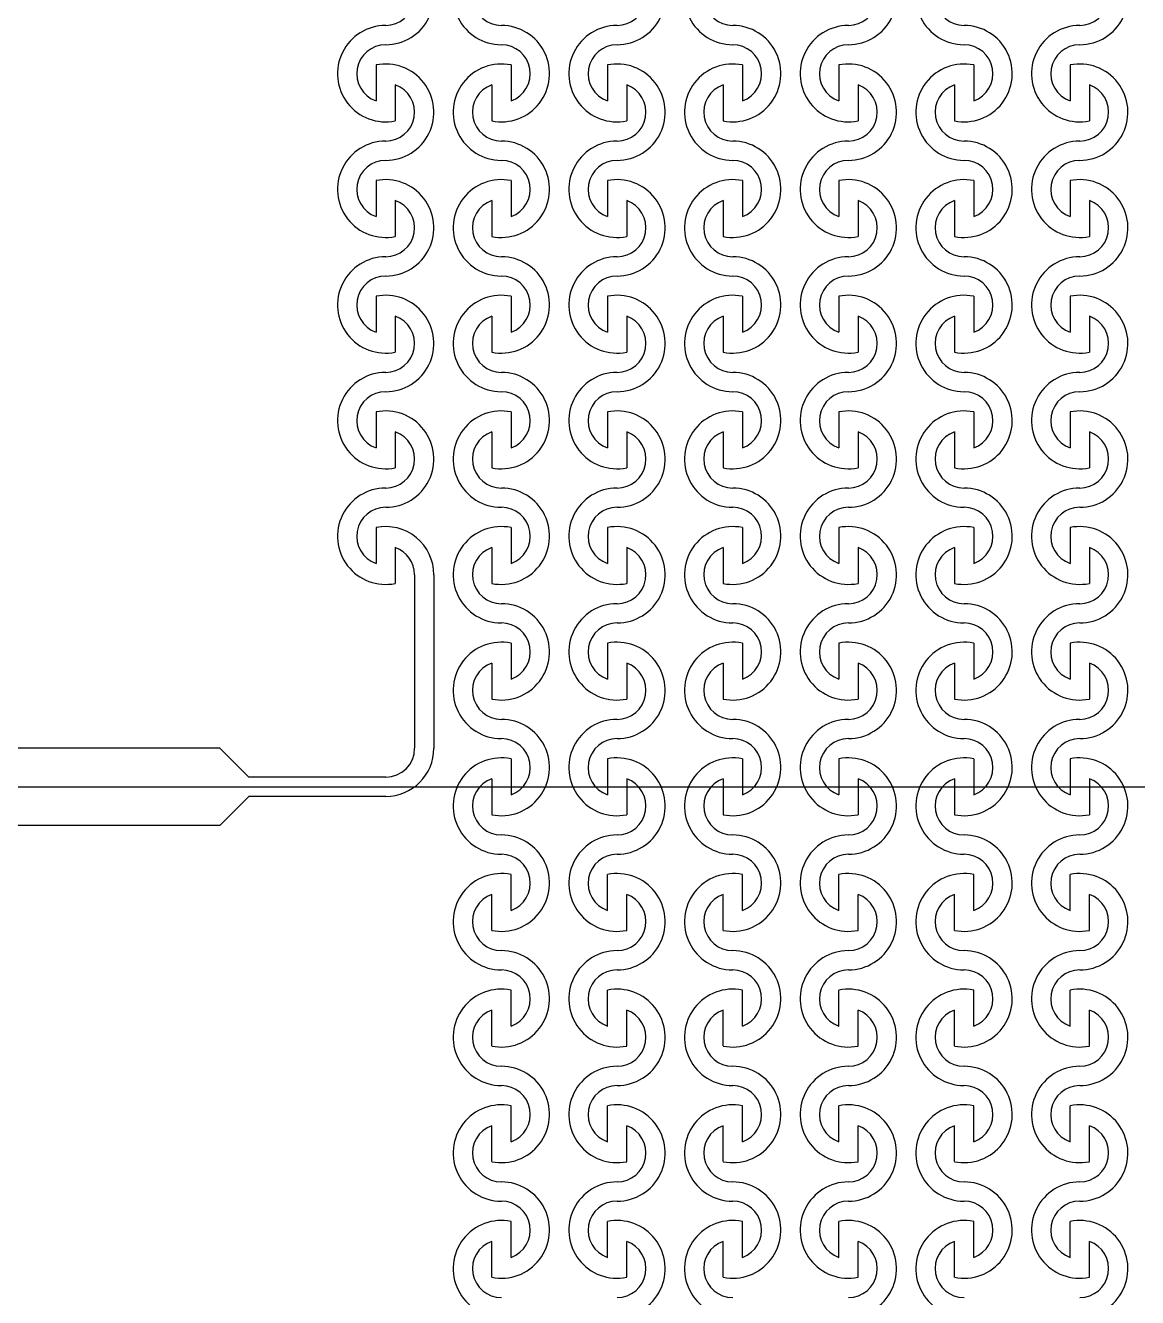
# Model space of a CAD drawing. Header units: millimetres. Extents: x 45556 to 173556, y 25313 to 153313.
# Drawn here: x 132321 to 135205, y 73988 to 77288 of the extents above; entities that cross this region are included whole.
import ezdxf

# ---------------------------------------------------------------- set-up
doc = ezdxf.new("R2010")
doc.units = ezdxf.units.MM
doc.layers.add('CLEAR', color=140, linetype='Continuous')

msp = doc.modelspace()

# ---------------------------------------------------------------- linework, layer by layer
msp.add_line((113649.8, 75313.2), (140462.6, 75313.2))
for radius in [25000, 15000]:
    msp.add_circle((127056.2, 75313.2), radius)
at = {"layer": 'CLEAR'}
for p, q in [((133229.8, 77185.7), (133229.8, 77092.5)), ((133229.8, 77185.7), (133229.8, 77092.5)), ((133229.8, 77185.7), (133229.8, 77092.5)), ((133229.8, 77185.7), (133229.8, 77092.5)), ((133579.8, 77185.7), (133579.8, 77092.5)), ((133579.8, 77185.7), (133579.8, 77092.5)), ((133579.8, 77185.7), (133579.8, 77092.5)), ((133579.8, 77185.7), (133579.8, 77092.5)), ((133829.8, 77185.7), (133829.8, 77092.5)), ((133829.8, 77185.7), (133829.8, 77092.5)), ((133829.8, 77185.7), (133829.8, 77092.5)), ((133829.8, 77185.7), (133829.8, 77092.5)), ((134179.8, 77185.7), (134179.8, 77092.5)), ((134179.8, 77185.7), (134179.8, 77092.5)), ((134179.8, 77185.7), (134179.8, 77092.5)), ((134179.8, 77185.7), (134179.8, 77092.5)), ((134429.8, 77185.7), (134429.8, 77092.5)), ((134429.8, 77185.7), (134429.8, 77092.5)), ((134429.8, 77185.7), (134429.8, 77092.5)), ((134429.8, 77185.7), (134429.8, 77092.5)), ((134779.8, 77185.7), (134779.8, 77092.5)), ((134779.8, 77185.7), (134779.8, 77092.5)), ((134779.8, 77185.7), (134779.8, 77092.5)), ((134779.8, 77185.7), (134779.8, 77092.5)), ((135029.8, 77185.7), (135029.8, 77092.5)), ((135029.8, 77185.7), (135029.8, 77092.5)), ((135029.8, 77185.7), (135029.8, 77092.5)), ((135029.8, 77185.7), (135029.8, 77092.5)), ((133279.8, 77133.9), (133279.8, 77040.8)), ((133279.8, 77133.9), (133279.8, 77040.8)), ((133279.8, 77133.9), (133279.8, 77040.8)), ((133279.8, 77133.9), (133279.8, 77040.8)), ((133529.8, 77133.9), (133529.8, 77040.8)), ((133529.8, 77133.9), (133529.8, 77040.8)), ((133529.8, 77133.9), (133529.8, 77040.8)), ((133529.8, 77133.9), (133529.8, 77040.8)), ((133879.8, 77133.9), (133879.8, 77040.8)), ((133879.8, 77133.9), (133879.8, 77040.8)), ((133879.8, 77133.9), (133879.8, 77040.8)), ((133879.8, 77133.9), (133879.8, 77040.8)), ((134129.8, 77133.9), (134129.8, 77040.8)), ((134129.8, 77133.9), (134129.8, 77040.8)), ((134129.8, 77133.9), (134129.8, 77040.8)), ((134129.8, 77133.9), (134129.8, 77040.8)), ((134479.8, 77133.9), (134479.8, 77040.8)), ((134479.8, 77133.9), (134479.8, 77040.8)), ((134479.8, 77133.9), (134479.8, 77040.8)), ((134479.8, 77133.9), (134479.8, 77040.8)), ((134729.8, 77133.9), (134729.8, 77040.8)), ((134729.8, 77133.9), (134729.8, 77040.8)), ((134729.8, 77133.9), (134729.8, 77040.8)), ((134729.8, 77133.9), (134729.8, 77040.8)), ((135079.8, 77133.9), (135079.8, 77040.8)), ((135079.8, 77133.9), (135079.8, 77040.8)), ((135079.8, 77133.9), (135079.8, 77040.8)), ((135079.8, 77133.9), (135079.8, 77040.8)), ((133229.8, 76885.7), (133229.8, 76792.5)), ((133229.8, 76885.7), (133229.8, 76792.5)), ((133229.8, 76885.7), (133229.8, 76792.5)), ((133229.8, 76885.7), (133229.8, 76792.5)), ((133579.8, 76885.7), (133579.8, 76792.5)), ((133579.8, 76885.7), (133579.8, 76792.5)), ((133579.8, 76885.7), (133579.8, 76792.5)), ((133579.8, 76885.7), (133579.8, 76792.5)), ((133829.8, 76885.7), (133829.8, 76792.5)), ((133829.8, 76885.7), (133829.8, 76792.5)), ((133829.8, 76885.7), (133829.8, 76792.5)), ((133829.8, 76885.7), (133829.8, 76792.5)), ((134179.8, 76885.7), (134179.8, 76792.5)), ((134179.8, 76885.7), (134179.8, 76792.5)), ((134179.8, 76885.7), (134179.8, 76792.5)), ((134179.8, 76885.7), (134179.8, 76792.5)), ((134429.8, 76885.7), (134429.8, 76792.5)), ((134429.8, 76885.7), (134429.8, 76792.5)), ((134429.8, 76885.7), (134429.8, 76792.5)), ((134429.8, 76885.7), (134429.8, 76792.5)), ((134779.8, 76885.7), (134779.8, 76792.5)), ((134779.8, 76885.7), (134779.8, 76792.5)), ((134779.8, 76885.7), (134779.8, 76792.5)), ((134779.8, 76885.7), (134779.8, 76792.5)), ((135029.8, 76885.7), (135029.8, 76792.5)), ((135029.8, 76885.7), (135029.8, 76792.5)), ((135029.8, 76885.7), (135029.8, 76792.5)), ((135029.8, 76885.7), (135029.8, 76792.5)), ((133279.8, 76833.9), (133279.8, 76740.8)), ((133279.8, 76833.9), (133279.8, 76740.8)), ((133279.8, 76833.9), (133279.8, 76740.8)), ((133279.8, 76833.9), (133279.8, 76740.8)), ((133529.8, 76833.9), (133529.8, 76740.8)), ((133529.8, 76833.9), (133529.8, 76740.8)), ((133529.8, 76833.9), (133529.8, 76740.8)), ((133529.8, 76833.9), (133529.8, 76740.8)), ((133879.8, 76833.9), (133879.8, 76740.8)), ((133879.8, 76833.9), (133879.8, 76740.8)), ((133879.8, 76833.9), (133879.8, 76740.8)), ((133879.8, 76833.9), (133879.8, 76740.8)), ((134129.8, 76833.9), (134129.8, 76740.8)), ((134129.8, 76833.9), (134129.8, 76740.8)), ((134129.8, 76833.9), (134129.8, 76740.8)), ((134129.8, 76833.9), (134129.8, 76740.8)), ((134479.8, 76833.9), (134479.8, 76740.8)), ((134479.8, 76833.9), (134479.8, 76740.8)), ((134479.8, 76833.9), (134479.8, 76740.8)), ((134479.8, 76833.9), (134479.8, 76740.8)), ((134729.8, 76833.9), (134729.8, 76740.8)), ((134729.8, 76833.9), (134729.8, 76740.8)), ((134729.8, 76833.9), (134729.8, 76740.8)), ((134729.8, 76833.9), (134729.8, 76740.8)), ((135079.8, 76833.9), (135079.8, 76740.8)), ((135079.8, 76833.9), (135079.8, 76740.8)), ((135079.8, 76833.9), (135079.8, 76740.8)), ((135079.8, 76833.9), (135079.8, 76740.8)), ((133229.8, 76585.7), (133229.8, 76492.5)), ((133229.8, 76585.7), (133229.8, 76492.5)), ((133229.8, 76585.7), (133229.8, 76492.5)), ((133229.8, 76585.7), (133229.8, 76492.5)), ((133579.8, 76585.7), (133579.8, 76492.5)), ((133579.8, 76585.7), (133579.8, 76492.5)), ((133579.8, 76585.7), (133579.8, 76492.5)), ((133579.8, 76585.7), (133579.8, 76492.5)), ((133829.8, 76585.7), (133829.8, 76492.5)), ((133829.8, 76585.7), (133829.8, 76492.5)), ((133829.8, 76585.7), (133829.8, 76492.5)), ((133829.8, 76585.7), (133829.8, 76492.5)), ((134179.8, 76585.7), (134179.8, 76492.5)), ((134179.8, 76585.7), (134179.8, 76492.5)), ((134179.8, 76585.7), (134179.8, 76492.5)), ((134179.8, 76585.7), (134179.8, 76492.5)), ((134429.8, 76585.7), (134429.8, 76492.5)), ((134429.8, 76585.7), (134429.8, 76492.5)), ((134429.8, 76585.7), (134429.8, 76492.5)), ((134429.8, 76585.7), (134429.8, 76492.5)), ((134779.8, 76585.7), (134779.8, 76492.5)), ((134779.8, 76585.7), (134779.8, 76492.5)), ((134779.8, 76585.7), (134779.8, 76492.5)), ((134779.8, 76585.7), (134779.8, 76492.5)), ((135029.8, 76585.7), (135029.8, 76492.5)), ((135029.8, 76585.7), (135029.8, 76492.5)), ((135029.8, 76585.7), (135029.8, 76492.5)), ((135029.8, 76585.7), (135029.8, 76492.5)), ((133279.8, 76533.9), (133279.8, 76440.8)), ((133279.8, 76533.9), (133279.8, 76440.8)), ((133279.8, 76533.9), (133279.8, 76440.8)), ((133279.8, 76533.9), (133279.8, 76440.8)), ((133529.8, 76533.9), (133529.8, 76440.8)), ((133529.8, 76533.9), (133529.8, 76440.8)), ((133529.8, 76533.9), (133529.8, 76440.8)), ((133529.8, 76533.9), (133529.8, 76440.8)), ((133879.8, 76533.9), (133879.8, 76440.8)), ((133879.8, 76533.9), (133879.8, 76440.8)), ((133879.8, 76533.9), (133879.8, 76440.8)), ((133879.8, 76533.9), (133879.8, 76440.8)), ((134129.8, 76533.9), (134129.8, 76440.8)), ((134129.8, 76533.9), (134129.8, 76440.8)), ((134129.8, 76533.9), (134129.8, 76440.8)), ((134129.8, 76533.9), (134129.8, 76440.8)), ((134479.8, 76533.9), (134479.8, 76440.8)), ((134479.8, 76533.9), (134479.8, 76440.8)), ((134479.8, 76533.9), (134479.8, 76440.8)), ((134479.8, 76533.9), (134479.8, 76440.8)), ((134729.8, 76533.9), (134729.8, 76440.8)), ((134729.8, 76533.9), (134729.8, 76440.8)), ((134729.8, 76533.9), (134729.8, 76440.8)), ((134729.8, 76533.9), (134729.8, 76440.8)), ((135079.8, 76533.9), (135079.8, 76440.8)), ((135079.8, 76533.9), (135079.8, 76440.8)), ((135079.8, 76533.9), (135079.8, 76440.8)), ((135079.8, 76533.9), (135079.8, 76440.8)), ((133229.8, 76285.7), (133229.8, 76192.5)), ((133229.8, 76285.7), (133229.8, 76192.5)), ((133229.8, 76285.7), (133229.8, 76192.5)), ((133229.8, 76285.7), (133229.8, 76192.5)), ((133579.8, 76285.7), (133579.8, 76192.5)), ((133579.8, 76285.7), (133579.8, 76192.5)), ((133579.8, 76285.7), (133579.8, 76192.5)), ((133579.8, 76285.7), (133579.8, 76192.5)), ((133829.8, 76285.7), (133829.8, 76192.5)), ((133829.8, 76285.7), (133829.8, 76192.5)), ((133829.8, 76285.7), (133829.8, 76192.5)), ((133829.8, 76285.7), (133829.8, 76192.5)), ((134179.8, 76285.7), (134179.8, 76192.5)), ((134179.8, 76285.7), (134179.8, 76192.5)), ((134179.8, 76285.7), (134179.8, 76192.5)), ((134179.8, 76285.7), (134179.8, 76192.5)), ((134429.8, 76285.7), (134429.8, 76192.5)), ((134429.8, 76285.7), (134429.8, 76192.5)), ((134429.8, 76285.7), (134429.8, 76192.5)), ((134429.8, 76285.7), (134429.8, 76192.5)), ((134779.8, 76285.7), (134779.8, 76192.5)), ((134779.8, 76285.7), (134779.8, 76192.5)), ((134779.8, 76285.7), (134779.8, 76192.5)), ((134779.8, 76285.7), (134779.8, 76192.5)), ((135029.8, 76285.7), (135029.8, 76192.5)), ((135029.8, 76285.7), (135029.8, 76192.5)), ((135029.8, 76285.7), (135029.8, 76192.5)), ((135029.8, 76285.7), (135029.8, 76192.5)), ((133279.8, 76233.9), (133279.8, 76140.8)), ((133279.8, 76233.9), (133279.8, 76140.8)), ((133279.8, 76233.9), (133279.8, 76140.8)), ((133279.8, 76233.9), (133279.8, 76140.8)), ((133529.8, 76233.9), (133529.8, 76140.8)), ((133529.8, 76233.9), (133529.8, 76140.8)), ((133529.8, 76233.9), (133529.8, 76140.8)), ((133529.8, 76233.9), (133529.8, 76140.8)), ((133879.8, 76233.9), (133879.8, 76140.8)), ((133879.8, 76233.9), (133879.8, 76140.8)), ((133879.8, 76233.9), (133879.8, 76140.8)), ((133879.8, 76233.9), (133879.8, 76140.8)), ((134129.8, 76233.9), (134129.8, 76140.8)), ((134129.8, 76233.9), (134129.8, 76140.8)), ((134129.8, 76233.9), (134129.8, 76140.8)), ((134129.8, 76233.9), (134129.8, 76140.8)), ((134479.8, 76233.9), (134479.8, 76140.8)), ((134479.8, 76233.9), (134479.8, 76140.8)), ((134479.8, 76233.9), (134479.8, 76140.8)), ((134479.8, 76233.9), (134479.8, 76140.8)), ((134729.8, 76233.9), (134729.8, 76140.8)), ((134729.8, 76233.9), (134729.8, 76140.8)), ((134729.8, 76233.9), (134729.8, 76140.8)), ((134729.8, 76233.9), (134729.8, 76140.8)), ((135079.8, 76233.9), (135079.8, 76140.8)), ((135079.8, 76233.9), (135079.8, 76140.8)), ((135079.8, 76233.9), (135079.8, 76140.8)), ((135079.8, 76233.9), (135079.8, 76140.8)), ((133229.8, 75985.7), (133229.8, 75892.5)), ((133229.8, 75985.7), (133229.8, 75892.5)), ((133229.8, 75985.7), (133229.8, 75892.5)), ((133229.8, 75985.7), (133229.8, 75892.5)), ((133579.8, 75985.7), (133579.8, 75892.5)), ((133579.8, 75985.7), (133579.8, 75892.5)), ((133579.8, 75985.7), (133579.8, 75892.5)), ((133579.8, 75985.7), (133579.8, 75892.5)), ((133829.8, 75985.7), (133829.8, 75892.5)), ((133829.8, 75985.7), (133829.8, 75892.5)), ((133829.8, 75985.7), (133829.8, 75892.5)), ((133829.8, 75985.7), (133829.8, 75892.5)), ((134179.8, 75985.7), (134179.8, 75892.5)), ((134179.8, 75985.7), (134179.8, 75892.5)), ((134179.8, 75985.7), (134179.8, 75892.5)), ((134179.8, 75985.7), (134179.8, 75892.5)), ((134429.8, 75985.7), (134429.8, 75892.5)), ((134429.8, 75985.7), (134429.8, 75892.5)), ((134429.8, 75985.7), (134429.8, 75892.5)), ((134429.8, 75985.7), (134429.8, 75892.5)), ((134779.8, 75985.7), (134779.8, 75892.5)), ((134779.8, 75985.7), (134779.8, 75892.5)), ((134779.8, 75985.7), (134779.8, 75892.5)), ((134779.8, 75985.7), (134779.8, 75892.5)), ((135029.8, 75985.7), (135029.8, 75892.5)), ((135029.8, 75985.7), (135029.8, 75892.5)), ((135029.8, 75985.7), (135029.8, 75892.5)), ((135029.8, 75985.7), (135029.8, 75892.5)), ((133279.8, 75933.9), (133279.8, 75840.8)), ((133279.8, 75933.9), (133279.8, 75840.8)), ((133279.8, 75933.9), (133279.8, 75840.8)), ((133279.8, 75933.9), (133279.8, 75840.8)), ((133529.8, 75933.9), (133529.8, 75840.8)), ((133529.8, 75933.9), (133529.8, 75840.8)), ((133529.8, 75933.9), (133529.8, 75840.8)), ((133529.8, 75933.9), (133529.8, 75840.8)), ((133879.8, 75933.9), (133879.8, 75840.8)), ((133879.8, 75933.9), (133879.8, 75840.8)), ((133879.8, 75933.9), (133879.8, 75840.8)), ((133879.8, 75933.9), (133879.8, 75840.8)), ((134129.8, 75933.9), (134129.8, 75840.8)), ((134129.8, 75933.9), (134129.8, 75840.8)), ((134129.8, 75933.9), (134129.8, 75840.8)), ((134129.8, 75933.9), (134129.8, 75840.8)), ((134479.8, 75933.9), (134479.8, 75840.8)), ((134479.8, 75933.9), (134479.8, 75840.8)), ((134479.8, 75933.9), (134479.8, 75840.8)), ((134479.8, 75933.9), (134479.8, 75840.8)), ((134729.8, 75933.9), (134729.8, 75840.8)), ((134729.8, 75933.9), (134729.8, 75840.8)), ((134729.8, 75933.9), (134729.8, 75840.8)), ((134729.8, 75933.9), (134729.8, 75840.8)), ((135079.8, 75933.9), (135079.8, 75840.8)), ((135079.8, 75933.9), (135079.8, 75840.8)), ((135079.8, 75933.9), (135079.8, 75840.8)), ((135079.8, 75933.9), (135079.8, 75840.8)), ((133329.8, 75863.2), (133329.8, 75413.2)), ((133379.8, 75863.2), (133379.8, 75413.2)), ((133579.8, 75685.7), (133579.8, 75592.5)), ((133579.8, 75685.7), (133579.8, 75592.5)), ((133579.8, 75685.7), (133579.8, 75592.5)), ((133579.8, 75685.7), (133579.8, 75592.5)), ((133829.8, 75685.7), (133829.8, 75592.5)), ((133829.8, 75685.7), (133829.8, 75592.5)), ((133829.8, 75685.7), (133829.8, 75592.5)), ((133829.8, 75685.7), (133829.8, 75592.5)), ((134179.8, 75685.7), (134179.8, 75592.5)), ((134179.8, 75685.7), (134179.8, 75592.5)), ((134179.8, 75685.7), (134179.8, 75592.5)), ((134179.8, 75685.7), (134179.8, 75592.5)), ((134429.8, 75685.7), (134429.8, 75592.5)), ((134429.8, 75685.7), (134429.8, 75592.5)), ((134429.8, 75685.7), (134429.8, 75592.5)), ((134429.8, 75685.7), (134429.8, 75592.5)), ((134779.8, 75685.7), (134779.8, 75592.5)), ((134779.8, 75685.7), (134779.8, 75592.5)), ((134779.8, 75685.7), (134779.8, 75592.5)), ((134779.8, 75685.7), (134779.8, 75592.5)), ((135029.8, 75685.7), (135029.8, 75592.5)), ((135029.8, 75685.7), (135029.8, 75592.5)), ((135029.8, 75685.7), (135029.8, 75592.5)), ((135029.8, 75685.7), (135029.8, 75592.5)), ((133529.8, 75633.9), (133529.8, 75540.8)), ((133529.8, 75633.9), (133529.8, 75540.8)), ((133529.8, 75633.9), (133529.8, 75540.8)), ((133529.8, 75633.9), (133529.8, 75540.8)), ((133879.8, 75633.9), (133879.8, 75540.8)), ((133879.8, 75633.9), (133879.8, 75540.8)), ((133879.8, 75633.9), (133879.8, 75540.8)), ((133879.8, 75633.9), (133879.8, 75540.8)), ((134129.8, 75633.9), (134129.8, 75540.8)), ((134129.8, 75633.9), (134129.8, 75540.8)), ((134129.8, 75633.9), (134129.8, 75540.8)), ((134129.8, 75633.9), (134129.8, 75540.8)), ((134479.8, 75633.9), (134479.8, 75540.8)), ((134479.8, 75633.9), (134479.8, 75540.8)), ((134479.8, 75633.9), (134479.8, 75540.8)), ((134479.8, 75633.9), (134479.8, 75540.8)), ((134729.8, 75633.9), (134729.8, 75540.8)), ((134729.8, 75633.9), (134729.8, 75540.8)), ((134729.8, 75633.9), (134729.8, 75540.8)), ((134729.8, 75633.9), (134729.8, 75540.8)), ((135079.8, 75633.9), (135079.8, 75540.8)), ((135079.8, 75633.9), (135079.8, 75540.8)), ((135079.8, 75633.9), (135079.8, 75540.8)), ((135079.8, 75633.9), (135079.8, 75540.8)), ((132824.8, 75413.2), (118569.8, 75413.2)), ((132899.8, 75338.2), (132824.8, 75413.2)), ((133579.8, 75385.7), (133579.8, 75292.5)), ((133579.8, 75385.7), (133579.8, 75292.5)), ((133579.8, 75385.7), (133579.8, 75292.5)), ((133579.8, 75385.7), (133579.8, 75292.5)), ((133829.8, 75385.7), (133829.8, 75292.5)), ((133829.8, 75385.7), (133829.8, 75292.5)), ((133829.8, 75385.7), (133829.8, 75292.5)), ((133829.8, 75385.7), (133829.8, 75292.5)), ((134179.8, 75385.7), (134179.8, 75292.5)), ((134179.8, 75385.7), (134179.8, 75292.5)), ((134179.8, 75385.7), (134179.8, 75292.5)), ((134179.8, 75385.7), (134179.8, 75292.5)), ((134429.8, 75385.7), (134429.8, 75292.5)), ((134429.8, 75385.7), (134429.8, 75292.5)), ((134429.8, 75385.7), (134429.8, 75292.5)), ((134429.8, 75385.7), (134429.8, 75292.5)), ((134779.8, 75385.7), (134779.8, 75292.5)), ((134779.8, 75385.7), (134779.8, 75292.5)), ((134779.8, 75385.7), (134779.8, 75292.5)), ((134779.8, 75385.7), (134779.8, 75292.5)), ((135029.8, 75385.7), (135029.8, 75292.5)), ((135029.8, 75385.7), (135029.8, 75292.5)), ((135029.8, 75385.7), (135029.8, 75292.5)), ((135029.8, 75385.7), (135029.8, 75292.5)), ((133254.8, 75338.2), (132899.8, 75338.2)), ((133529.8, 75333.9), (133529.8, 75240.8)), ((133529.8, 75333.9), (133529.8, 75240.8)), ((133529.8, 75333.9), (133529.8, 75240.8)), ((133529.8, 75333.9), (133529.8, 75240.8)), ((133879.8, 75333.9), (133879.8, 75240.8)), ((133879.8, 75333.9), (133879.8, 75240.8)), ((133879.8, 75333.9), (133879.8, 75240.8)), ((133879.8, 75333.9), (133879.8, 75240.8)), ((134129.8, 75333.9), (134129.8, 75240.8)), ((134129.8, 75333.9), (134129.8, 75240.8)), ((134129.8, 75333.9), (134129.8, 75240.8)), ((134129.8, 75333.9), (134129.8, 75240.8)), ((134479.8, 75333.9), (134479.8, 75240.8)), ((134479.8, 75333.9), (134479.8, 75240.8)), ((134479.8, 75333.9), (134479.8, 75240.8)), ((134479.8, 75333.9), (134479.8, 75240.8)), ((134729.8, 75333.9), (134729.8, 75240.8)), ((134729.8, 75333.9), (134729.8, 75240.8)), ((134729.8, 75333.9), (134729.8, 75240.8)), ((134729.8, 75333.9), (134729.8, 75240.8)), ((135079.8, 75333.9), (135079.8, 75240.8)), ((135079.8, 75333.9), (135079.8, 75240.8)), ((135079.8, 75333.9), (135079.8, 75240.8)), ((135079.8, 75333.9), (135079.8, 75240.8)), ((132899.8, 75288.2), (132824.8, 75213.2)), ((133254.8, 75288.2), (132899.8, 75288.2)), ((132824.8, 75213.2), (118569.8, 75213.2)), ((133579.8, 74992.5), (133579.8, 75085.7)), ((133579.8, 74992.5), (133579.8, 75085.7)), ((133579.8, 74992.5), (133579.8, 75085.7)), ((133579.8, 74992.5), (133579.8, 75085.7)), ((133829.8, 74992.5), (133829.8, 75085.7)), ((133829.8, 74992.5), (133829.8, 75085.7)), ((133829.8, 74992.5), (133829.8, 75085.7)), ((133829.8, 74992.5), (133829.8, 75085.7)), ((134179.8, 74992.5), (134179.8, 75085.7)), ((134179.8, 74992.5), (134179.8, 75085.7)), ((134179.8, 74992.5), (134179.8, 75085.7)), ((134179.8, 74992.5), (134179.8, 75085.7)), ((134429.8, 74992.5), (134429.8, 75085.7)), ((134429.8, 74992.5), (134429.8, 75085.7)), ((134429.8, 74992.5), (134429.8, 75085.7)), ((134429.8, 74992.5), (134429.8, 75085.7)), ((134779.8, 74992.5), (134779.8, 75085.7)), ((134779.8, 74992.5), (134779.8, 75085.7)), ((134779.8, 74992.5), (134779.8, 75085.7)), ((134779.8, 74992.5), (134779.8, 75085.7)), ((135029.8, 74992.5), (135029.8, 75085.7)), ((135029.8, 74992.5), (135029.8, 75085.7)), ((135029.8, 74992.5), (135029.8, 75085.7)), ((135029.8, 74992.5), (135029.8, 75085.7)), ((133529.8, 74940.8), (133529.8, 75033.9)), ((133529.8, 74940.8), (133529.8, 75033.9)), ((133529.8, 74940.8), (133529.8, 75033.9)), ((133529.8, 74940.8), (133529.8, 75033.9)), ((133879.8, 74940.8), (133879.8, 75033.9)), ((133879.8, 74940.8), (133879.8, 75033.9)), ((133879.8, 74940.8), (133879.8, 75033.9)), ((133879.8, 74940.8), (133879.8, 75033.9)), ((134129.8, 74940.8), (134129.8, 75033.9)), ((134129.8, 74940.8), (134129.8, 75033.9)), ((134129.8, 74940.8), (134129.8, 75033.9)), ((134129.8, 74940.8), (134129.8, 75033.9)), ((134479.8, 74940.8), (134479.8, 75033.9)), ((134479.8, 74940.8), (134479.8, 75033.9)), ((134479.8, 74940.8), (134479.8, 75033.9)), ((134479.8, 74940.8), (134479.8, 75033.9)), ((134729.8, 74940.8), (134729.8, 75033.9)), ((134729.8, 74940.8), (134729.8, 75033.9)), ((134729.8, 74940.8), (134729.8, 75033.9)), ((134729.8, 74940.8), (134729.8, 75033.9)), ((135079.8, 74940.8), (135079.8, 75033.9)), ((135079.8, 74940.8), (135079.8, 75033.9)), ((135079.8, 74940.8), (135079.8, 75033.9)), ((135079.8, 74940.8), (135079.8, 75033.9)), ((133579.8, 74692.5), (133579.8, 74785.7)), ((133579.8, 74692.5), (133579.8, 74785.7)), ((133579.8, 74692.5), (133579.8, 74785.7)), ((133579.8, 74692.5), (133579.8, 74785.7)), ((133829.8, 74692.5), (133829.8, 74785.7)), ((133829.8, 74692.5), (133829.8, 74785.7)), ((133829.8, 74692.5), (133829.8, 74785.7)), ((133829.8, 74692.5), (133829.8, 74785.7)), ((134179.8, 74692.5), (134179.8, 74785.7)), ((134179.8, 74692.5), (134179.8, 74785.7)), ((134179.8, 74692.5), (134179.8, 74785.7)), ((134179.8, 74692.5), (134179.8, 74785.7)), ((134429.8, 74692.5), (134429.8, 74785.7)), ((134429.8, 74692.5), (134429.8, 74785.7)), ((134429.8, 74692.5), (134429.8, 74785.7)), ((134429.8, 74692.5), (134429.8, 74785.7)), ((134779.8, 74692.5), (134779.8, 74785.7)), ((134779.8, 74692.5), (134779.8, 74785.7)), ((134779.8, 74692.5), (134779.8, 74785.7)), ((134779.8, 74692.5), (134779.8, 74785.7)), ((135029.8, 74692.5), (135029.8, 74785.7)), ((135029.8, 74692.5), (135029.8, 74785.7)), ((135029.8, 74692.5), (135029.8, 74785.7)), ((135029.8, 74692.5), (135029.8, 74785.7)), ((133529.8, 74640.8), (133529.8, 74733.9)), ((133529.8, 74640.8), (133529.8, 74733.9)), ((133529.8, 74640.8), (133529.8, 74733.9)), ((133529.8, 74640.8), (133529.8, 74733.9)), ((133879.8, 74640.8), (133879.8, 74733.9)), ((133879.8, 74640.8), (133879.8, 74733.9)), ((133879.8, 74640.8), (133879.8, 74733.9)), ((133879.8, 74640.8), (133879.8, 74733.9)), ((134129.8, 74640.8), (134129.8, 74733.9)), ((134129.8, 74640.8), (134129.8, 74733.9)), ((134129.8, 74640.8), (134129.8, 74733.9)), ((134129.8, 74640.8), (134129.8, 74733.9)), ((134479.8, 74640.8), (134479.8, 74733.9)), ((134479.8, 74640.8), (134479.8, 74733.9)), ((134479.8, 74640.8), (134479.8, 74733.9)), ((134479.8, 74640.8), (134479.8, 74733.9)), ((134729.8, 74640.8), (134729.8, 74733.9)), ((134729.8, 74640.8), (134729.8, 74733.9)), ((134729.8, 74640.8), (134729.8, 74733.9)), ((134729.8, 74640.8), (134729.8, 74733.9)), ((135079.8, 74640.8), (135079.8, 74733.9)), ((135079.8, 74640.8), (135079.8, 74733.9)), ((135079.8, 74640.8), (135079.8, 74733.9)), ((135079.8, 74640.8), (135079.8, 74733.9)), ((133579.8, 74392.5), (133579.8, 74485.7)), ((133579.8, 74392.5), (133579.8, 74485.7)), ((133579.8, 74392.5), (133579.8, 74485.7)), ((133579.8, 74392.5), (133579.8, 74485.7)), ((133829.8, 74392.5), (133829.8, 74485.7)), ((133829.8, 74392.5), (133829.8, 74485.7)), ((133829.8, 74392.5), (133829.8, 74485.7)), ((133829.8, 74392.5), (133829.8, 74485.7)), ((134179.8, 74392.5), (134179.8, 74485.7)), ((134179.8, 74392.5), (134179.8, 74485.7)), ((134179.8, 74392.5), (134179.8, 74485.7)), ((134179.8, 74392.5), (134179.8, 74485.7)), ((134429.8, 74392.5), (134429.8, 74485.7)), ((134429.8, 74392.5), (134429.8, 74485.7)), ((134429.8, 74392.5), (134429.8, 74485.7)), ((134429.8, 74392.5), (134429.8, 74485.7)), ((134779.8, 74392.5), (134779.8, 74485.7)), ((134779.8, 74392.5), (134779.8, 74485.7)), ((134779.8, 74392.5), (134779.8, 74485.7)), ((134779.8, 74392.5), (134779.8, 74485.7)), ((135029.8, 74392.5), (135029.8, 74485.7)), ((135029.8, 74392.5), (135029.8, 74485.7)), ((135029.8, 74392.5), (135029.8, 74485.7)), ((135029.8, 74392.5), (135029.8, 74485.7)), ((133529.8, 74340.8), (133529.8, 74433.9)), ((133529.8, 74340.8), (133529.8, 74433.9)), ((133529.8, 74340.8), (133529.8, 74433.9)), ((133529.8, 74340.8), (133529.8, 74433.9)), ((133879.8, 74340.8), (133879.8, 74433.9)), ((133879.8, 74340.8), (133879.8, 74433.9)), ((133879.8, 74340.8), (133879.8, 74433.9)), ((133879.8, 74340.8), (133879.8, 74433.9)), ((134129.8, 74340.8), (134129.8, 74433.9)), ((134129.8, 74340.8), (134129.8, 74433.9)), ((134129.8, 74340.8), (134129.8, 74433.9)), ((134129.8, 74340.8), (134129.8, 74433.9)), ((134479.8, 74340.8), (134479.8, 74433.9)), ((134479.8, 74340.8), (134479.8, 74433.9)), ((134479.8, 74340.8), (134479.8, 74433.9)), ((134479.8, 74340.8), (134479.8, 74433.9)), ((134729.8, 74340.8), (134729.8, 74433.9)), ((134729.8, 74340.8), (134729.8, 74433.9)), ((134729.8, 74340.8), (134729.8, 74433.9)), ((134729.8, 74340.8), (134729.8, 74433.9)), ((135079.8, 74340.8), (135079.8, 74433.9)), ((135079.8, 74340.8), (135079.8, 74433.9)), ((135079.8, 74340.8), (135079.8, 74433.9)), ((135079.8, 74340.8), (135079.8, 74433.9)), ((133579.8, 74092.5), (133579.8, 74185.7)), ((133579.8, 74092.5), (133579.8, 74185.7)), ((133579.8, 74092.5), (133579.8, 74185.7)), ((133579.8, 74092.5), (133579.8, 74185.7)), ((133829.8, 74092.5), (133829.8, 74185.7)), ((133829.8, 74092.5), (133829.8, 74185.7)), ((133829.8, 74092.5), (133829.8, 74185.7)), ((133829.8, 74092.5), (133829.8, 74185.7)), ((134179.8, 74092.5), (134179.8, 74185.7)), ((134179.8, 74092.5), (134179.8, 74185.7)), ((134179.8, 74092.5), (134179.8, 74185.7)), ((134179.8, 74092.5), (134179.8, 74185.7)), ((134429.8, 74092.5), (134429.8, 74185.7)), ((134429.8, 74092.5), (134429.8, 74185.7)), ((134429.8, 74092.5), (134429.8, 74185.7)), ((134429.8, 74092.5), (134429.8, 74185.7)), ((134779.8, 74092.5), (134779.8, 74185.7)), ((134779.8, 74092.5), (134779.8, 74185.7)), ((134779.8, 74092.5), (134779.8, 74185.7)), ((134779.8, 74092.5), (134779.8, 74185.7)), ((135029.8, 74092.5), (135029.8, 74185.7)), ((135029.8, 74092.5), (135029.8, 74185.7)), ((135029.8, 74092.5), (135029.8, 74185.7)), ((135029.8, 74092.5), (135029.8, 74185.7)), ((133529.8, 74040.8), (133529.8, 74133.9)), ((133529.8, 74040.8), (133529.8, 74133.9)), ((133529.8, 74040.8), (133529.8, 74133.9)), ((133529.8, 74040.8), (133529.8, 74133.9)), ((133879.8, 74040.8), (133879.8, 74133.9)), ((133879.8, 74040.8), (133879.8, 74133.9)), ((133879.8, 74040.8), (133879.8, 74133.9)), ((133879.8, 74040.8), (133879.8, 74133.9)), ((134129.8, 74040.8), (134129.8, 74133.9)), ((134129.8, 74040.8), (134129.8, 74133.9)), ((134129.8, 74040.8), (134129.8, 74133.9)), ((134129.8, 74040.8), (134129.8, 74133.9)), ((134479.8, 74040.8), (134479.8, 74133.9)), ((134479.8, 74040.8), (134479.8, 74133.9)), ((134479.8, 74040.8), (134479.8, 74133.9)), ((134479.8, 74040.8), (134479.8, 74133.9)), ((134729.8, 74040.8), (134729.8, 74133.9)), ((134729.8, 74040.8), (134729.8, 74133.9)), ((134729.8, 74040.8), (134729.8, 74133.9)), ((134729.8, 74040.8), (134729.8, 74133.9)), ((135079.8, 74040.8), (135079.8, 74133.9)), ((135079.8, 74040.8), (135079.8, 74133.9)), ((135079.8, 74040.8), (135079.8, 74133.9)), ((135079.8, 74040.8), (135079.8, 74133.9))]:
    msp.add_line(p, q, dxfattribs=at)
for centre, radius, start, end in [((133254.8, 77363.2), 125, 270, 101.537), ((133254.8, 77363.2), 125, 270, 101.537), ((133554.8, 77363.2), 125, 78.463, 270), ((133554.8, 77363.2), 125, 78.463, 270), ((133854.8, 77363.2), 125, 270, 101.537), ((133854.8, 77363.2), 125, 270, 101.537), ((134154.8, 77363.2), 125, 78.463, 270), ((134154.8, 77363.2), 125, 78.463, 270), ((134454.8, 77363.2), 125, 270, 101.537), ((134454.8, 77363.2), 125, 270, 101.537), ((134754.8, 77363.2), 125, 78.463, 270), ((134754.8, 77363.2), 125, 78.463, 270), ((135054.8, 77363.2), 125, 270, 101.537), ((135054.8, 77363.2), 125, 270, 101.537), ((133254.8, 77363.2), 75, 270, 70.5288), ((133254.8, 77363.2), 75, 270, 70.5288), ((133554.8, 77363.2), 75, 109.4712, 270), ((133554.8, 77363.2), 75, 109.4712, 270), ((133854.8, 77363.2), 75, 270, 70.5288), ((133854.8, 77363.2), 75, 270, 70.5288), ((134154.8, 77363.2), 75, 109.4712, 270), ((134154.8, 77363.2), 75, 109.4712, 270), ((134454.8, 77363.2), 75, 270, 70.5288), ((134454.8, 77363.2), 75, 270, 70.5288), ((134754.8, 77363.2), 75, 109.4712, 270), ((134754.8, 77363.2), 75, 109.4712, 270), ((135054.8, 77363.2), 75, 270, 70.5288), ((135054.8, 77363.2), 75, 270, 70.5288), ((133254.8, 77163.2), 125, 90, 281.537), ((133254.8, 77163.2), 125, 90, 281.537), ((133554.8, 77163.2), 125, 258.463, 90), ((133554.8, 77163.2), 125, 258.463, 90), ((133854.8, 77163.2), 125, 90, 281.537), ((133854.8, 77163.2), 125, 90, 281.537), ((134154.8, 77163.2), 125, 258.463, 90), ((134154.8, 77163.2), 125, 258.463, 90), ((134454.8, 77163.2), 125, 90, 281.537), ((134454.8, 77163.2), 125, 90, 281.537), ((134754.8, 77163.2), 125, 258.463, 90), ((134754.8, 77163.2), 125, 258.463, 90), ((135054.8, 77163.2), 125, 90, 281.537), ((135054.8, 77163.2), 125, 90, 281.537), ((133254.8, 77163.2), 75, 90, 250.5288), ((133254.8, 77163.2), 75, 90, 250.5288), ((133554.8, 77163.2), 75, 289.4712, 90), ((133554.8, 77163.2), 75, 289.4712, 90), ((133854.8, 77163.2), 75, 90, 250.5288), ((133854.8, 77163.2), 75, 90, 250.5288), ((134154.8, 77163.2), 75, 289.4712, 90), ((134154.8, 77163.2), 75, 289.4712, 90), ((134454.8, 77163.2), 75, 90, 250.5288), ((134454.8, 77163.2), 75, 90, 250.5288), ((134754.8, 77163.2), 75, 289.4712, 90), ((134754.8, 77163.2), 75, 289.4712, 90), ((135054.8, 77163.2), 75, 90, 250.5288), ((135054.8, 77163.2), 75, 90, 250.5288), ((133254.8, 77063.2), 125, 270, 101.537), ((133254.8, 77063.2), 125, 270, 101.537), ((133554.8, 77063.2), 125, 78.463, 270), ((133554.8, 77063.2), 125, 78.463, 270), ((133854.8, 77063.2), 125, 270, 101.537), ((133854.8, 77063.2), 125, 270, 101.537), ((134154.8, 77063.2), 125, 78.463, 270), ((134154.8, 77063.2), 125, 78.463, 270), ((134454.8, 77063.2), 125, 270, 101.537), ((134454.8, 77063.2), 125, 270, 101.537), ((134754.8, 77063.2), 125, 78.463, 270), ((134754.8, 77063.2), 125, 78.463, 270), ((135054.8, 77063.2), 125, 270, 101.537), ((135054.8, 77063.2), 125, 270, 101.537), ((133254.8, 77063.2), 75, 270, 70.5288), ((133254.8, 77063.2), 75, 270, 70.5288), ((133554.8, 77063.2), 75, 109.4712, 270), ((133554.8, 77063.2), 75, 109.4712, 270), ((133854.8, 77063.2), 75, 270, 70.5288), ((133854.8, 77063.2), 75, 270, 70.5288), ((134154.8, 77063.2), 75, 109.4712, 270), ((134154.8, 77063.2), 75, 109.4712, 270), ((134454.8, 77063.2), 75, 270, 70.5288), ((134454.8, 77063.2), 75, 270, 70.5288), ((134754.8, 77063.2), 75, 109.4712, 270), ((134754.8, 77063.2), 75, 109.4712, 270), ((135054.8, 77063.2), 75, 270, 70.5288), ((135054.8, 77063.2), 75, 270, 70.5288), ((133254.8, 76863.2), 125, 90, 281.537), ((133254.8, 76863.2), 125, 90, 281.537), ((133554.8, 76863.2), 125, 258.463, 90), ((133554.8, 76863.2), 125, 258.463, 90), ((133854.8, 76863.2), 125, 90, 281.537), ((133854.8, 76863.2), 125, 90, 281.537), ((134154.8, 76863.2), 125, 258.463, 90), ((134154.8, 76863.2), 125, 258.463, 90), ((134454.8, 76863.2), 125, 90, 281.537), ((134454.8, 76863.2), 125, 90, 281.537), ((134754.8, 76863.2), 125, 258.463, 90), ((134754.8, 76863.2), 125, 258.463, 90), ((135054.8, 76863.2), 125, 90, 281.537), ((135054.8, 76863.2), 125, 90, 281.537), ((133254.8, 76863.2), 75, 90, 250.5288), ((133254.8, 76863.2), 75, 90, 250.5288), ((133554.8, 76863.2), 75, 289.4712, 90), ((133554.8, 76863.2), 75, 289.4712, 90), ((133854.8, 76863.2), 75, 90, 250.5288), ((133854.8, 76863.2), 75, 90, 250.5288), ((134154.8, 76863.2), 75, 289.4712, 90), ((134154.8, 76863.2), 75, 289.4712, 90), ((134454.8, 76863.2), 75, 90, 250.5288), ((134454.8, 76863.2), 75, 90, 250.5288), ((134754.8, 76863.2), 75, 289.4712, 90), ((134754.8, 76863.2), 75, 289.4712, 90), ((135054.8, 76863.2), 75, 90, 250.5288), ((135054.8, 76863.2), 75, 90, 250.5288), ((133254.8, 76763.2), 125, 270, 101.537), ((133254.8, 76763.2), 125, 270, 101.537), ((133554.8, 76763.2), 125, 78.463, 270), ((133554.8, 76763.2), 125, 78.463, 270), ((133854.8, 76763.2), 125, 270, 101.537), ((133854.8, 76763.2), 125, 270, 101.537), ((134154.8, 76763.2), 125, 78.463, 270), ((134154.8, 76763.2), 125, 78.463, 270), ((134454.8, 76763.2), 125, 270, 101.537), ((134454.8, 76763.2), 125, 270, 101.537), ((134754.8, 76763.2), 125, 78.463, 270), ((134754.8, 76763.2), 125, 78.463, 270), ((135054.8, 76763.2), 125, 270, 101.537), ((135054.8, 76763.2), 125, 270, 101.537), ((133254.8, 76763.2), 75, 270, 70.5288), ((133254.8, 76763.2), 75, 270, 70.5288), ((133554.8, 76763.2), 75, 109.4712, 270), ((133554.8, 76763.2), 75, 109.4712, 270), ((133854.8, 76763.2), 75, 270, 70.5288), ((133854.8, 76763.2), 75, 270, 70.5288), ((134154.8, 76763.2), 75, 109.4712, 270), ((134154.8, 76763.2), 75, 109.4712, 270), ((134454.8, 76763.2), 75, 270, 70.5288), ((134454.8, 76763.2), 75, 270, 70.5288), ((134754.8, 76763.2), 75, 109.4712, 270), ((134754.8, 76763.2), 75, 109.4712, 270), ((135054.8, 76763.2), 75, 270, 70.5288), ((135054.8, 76763.2), 75, 270, 70.5288), ((133254.8, 76563.2), 125, 90, 281.537), ((133254.8, 76563.2), 125, 90, 281.537), ((133554.8, 76563.2), 125, 258.463, 90), ((133554.8, 76563.2), 125, 258.463, 90), ((133854.8, 76563.2), 125, 90, 281.537), ((133854.8, 76563.2), 125, 90, 281.537), ((134154.8, 76563.2), 125, 258.463, 90), ((134154.8, 76563.2), 125, 258.463, 90), ((134454.8, 76563.2), 125, 90, 281.537), ((134454.8, 76563.2), 125, 90, 281.537), ((134754.8, 76563.2), 125, 258.463, 90), ((134754.8, 76563.2), 125, 258.463, 90), ((135054.8, 76563.2), 125, 90, 281.537), ((135054.8, 76563.2), 125, 90, 281.537), ((133254.8, 76563.2), 75, 90, 250.5288), ((133254.8, 76563.2), 75, 90, 250.5288), ((133554.8, 76563.2), 75, 289.4712, 90), ((133554.8, 76563.2), 75, 289.4712, 90), ((133854.8, 76563.2), 75, 90, 250.5288), ((133854.8, 76563.2), 75, 90, 250.5288), ((134154.8, 76563.2), 75, 289.4712, 90), ((134154.8, 76563.2), 75, 289.4712, 90), ((134454.8, 76563.2), 75, 90, 250.5288), ((134454.8, 76563.2), 75, 90, 250.5288), ((134754.8, 76563.2), 75, 289.4712, 90), ((134754.8, 76563.2), 75, 289.4712, 90), ((135054.8, 76563.2), 75, 90, 250.5288), ((135054.8, 76563.2), 75, 90, 250.5288), ((133254.8, 76463.2), 125, 270, 101.537), ((133254.8, 76463.2), 125, 270, 101.537), ((133554.8, 76463.2), 125, 78.463, 270), ((133554.8, 76463.2), 125, 78.463, 270), ((133854.8, 76463.2), 125, 270, 101.537), ((133854.8, 76463.2), 125, 270, 101.537), ((134154.8, 76463.2), 125, 78.463, 270), ((134154.8, 76463.2), 125, 78.463, 270), ((134454.8, 76463.2), 125, 270, 101.537), ((134454.8, 76463.2), 125, 270, 101.537), ((134754.8, 76463.2), 125, 78.463, 270), ((134754.8, 76463.2), 125, 78.463, 270), ((135054.8, 76463.2), 125, 270, 101.537), ((135054.8, 76463.2), 125, 270, 101.537), ((133254.8, 76463.2), 75, 270, 70.5288), ((133254.8, 76463.2), 75, 270, 70.5288), ((133554.8, 76463.2), 75, 109.4712, 270), ((133554.8, 76463.2), 75, 109.4712, 270), ((133854.8, 76463.2), 75, 270, 70.5288), ((133854.8, 76463.2), 75, 270, 70.5288), ((134154.8, 76463.2), 75, 109.4712, 270), ((134154.8, 76463.2), 75, 109.4712, 270), ((134454.8, 76463.2), 75, 270, 70.5288), ((134454.8, 76463.2), 75, 270, 70.5288), ((134754.8, 76463.2), 75, 109.4712, 270), ((134754.8, 76463.2), 75, 109.4712, 270), ((135054.8, 76463.2), 75, 270, 70.5288), ((135054.8, 76463.2), 75, 270, 70.5288), ((133254.8, 76263.2), 125, 90, 281.537), ((133254.8, 76263.2), 125, 90, 281.537), ((133554.8, 76263.2), 125, 258.463, 90), ((133554.8, 76263.2), 125, 258.463, 90), ((133854.8, 76263.2), 125, 90, 281.537), ((133854.8, 76263.2), 125, 90, 281.537), ((134154.8, 76263.2), 125, 258.463, 90), ((134154.8, 76263.2), 125, 258.463, 90), ((134454.8, 76263.2), 125, 90, 281.537), ((134454.8, 76263.2), 125, 90, 281.537), ((134754.8, 76263.2), 125, 258.463, 90), ((134754.8, 76263.2), 125, 258.463, 90), ((135054.8, 76263.2), 125, 90, 281.537), ((135054.8, 76263.2), 125, 90, 281.537), ((133254.8, 76263.2), 75, 90, 250.5288), ((133254.8, 76263.2), 75, 90, 250.5288), ((133554.8, 76263.2), 75, 289.4712, 90), ((133554.8, 76263.2), 75, 289.4712, 90), ((133854.8, 76263.2), 75, 90, 250.5288), ((133854.8, 76263.2), 75, 90, 250.5288), ((134154.8, 76263.2), 75, 289.4712, 90), ((134154.8, 76263.2), 75, 289.4712, 90), ((134454.8, 76263.2), 75, 90, 250.5288), ((134454.8, 76263.2), 75, 90, 250.5288), ((134754.8, 76263.2), 75, 289.4712, 90), ((134754.8, 76263.2), 75, 289.4712, 90), ((135054.8, 76263.2), 75, 90, 250.5288), ((135054.8, 76263.2), 75, 90, 250.5288), ((133254.8, 76163.2), 125, 270, 101.537), ((133254.8, 76163.2), 125, 270, 101.537), ((133554.8, 76163.2), 125, 78.463, 270), ((133554.8, 76163.2), 125, 78.463, 270), ((133854.8, 76163.2), 125, 270, 101.537), ((133854.8, 76163.2), 125, 270, 101.537), ((134154.8, 76163.2), 125, 78.463, 270), ((134154.8, 76163.2), 125, 78.463, 270), ((134454.8, 76163.2), 125, 270, 101.537), ((134454.8, 76163.2), 125, 270, 101.537), ((134754.8, 76163.2), 125, 78.463, 270), ((134754.8, 76163.2), 125, 78.463, 270), ((135054.8, 76163.2), 125, 270, 101.537), ((135054.8, 76163.2), 125, 270, 101.537), ((133254.8, 76163.2), 75, 270, 70.5288), ((133254.8, 76163.2), 75, 270, 70.5288), ((133554.8, 76163.2), 75, 109.4712, 270), ((133554.8, 76163.2), 75, 109.4712, 270), ((133854.8, 76163.2), 75, 270, 70.5288), ((133854.8, 76163.2), 75, 270, 70.5288), ((134154.8, 76163.2), 75, 109.4712, 270), ((134154.8, 76163.2), 75, 109.4712, 270), ((134454.8, 76163.2), 75, 270, 70.5288), ((134454.8, 76163.2), 75, 270, 70.5288), ((134754.8, 76163.2), 75, 109.4712, 270), ((134754.8, 76163.2), 75, 109.4712, 270), ((135054.8, 76163.2), 75, 270, 70.5288), ((135054.8, 76163.2), 75, 270, 70.5288), ((133254.8, 75963.2), 125, 90, 281.537), ((133254.8, 75963.2), 125, 90, 281.537), ((133554.8, 75963.2), 125, 258.463, 90), ((133554.8, 75963.2), 125, 258.463, 90), ((133854.8, 75963.2), 125, 90, 281.537), ((133854.8, 75963.2), 125, 90, 281.537), ((134154.8, 75963.2), 125, 258.463, 90), ((134154.8, 75963.2), 125, 258.463, 90), ((134454.8, 75963.2), 125, 90, 281.537), ((134454.8, 75963.2), 125, 90, 281.537), ((134754.8, 75963.2), 125, 258.463, 90), ((134754.8, 75963.2), 125, 258.463, 90), ((135054.8, 75963.2), 125, 90, 281.537), ((135054.8, 75963.2), 125, 90, 281.537), ((133254.8, 75963.2), 75, 90, 250.5288), ((133254.8, 75963.2), 75, 90, 250.5288), ((133554.8, 75963.2), 75, 289.4712, 90), ((133554.8, 75963.2), 75, 289.4712, 90), ((133854.8, 75963.2), 75, 90, 250.5288), ((133854.8, 75963.2), 75, 90, 250.5288), ((134154.8, 75963.2), 75, 289.4712, 90), ((134154.8, 75963.2), 75, 289.4712, 90), ((134454.8, 75963.2), 75, 90, 250.5288), ((134454.8, 75963.2), 75, 90, 250.5288), ((134754.8, 75963.2), 75, 289.4712, 90), ((134754.8, 75963.2), 75, 289.4712, 90), ((135054.8, 75963.2), 75, 90, 250.5288), ((135054.8, 75963.2), 75, 90, 250.5288), ((133254.8, 75863.2), 125, 0, 101.537), ((133254.8, 75863.2), 125, 0, 101.537), ((133554.8, 75863.2), 125, 78.463, 270), ((133554.8, 75863.2), 125, 78.463, 270), ((133854.8, 75863.2), 125, 270, 101.537), ((133854.8, 75863.2), 125, 270, 101.537), ((134154.8, 75863.2), 125, 78.463, 270), ((134154.8, 75863.2), 125, 78.463, 270), ((134454.8, 75863.2), 125, 270, 101.537), ((134454.8, 75863.2), 125, 270, 101.537), ((134754.8, 75863.2), 125, 78.463, 270), ((134754.8, 75863.2), 125, 78.463, 270), ((135054.8, 75863.2), 125, 270, 101.537), ((135054.8, 75863.2), 125, 270, 101.537), ((133254.8, 75863.2), 75, 0, 70.5288), ((133254.8, 75863.2), 75, 0, 70.5288), ((133554.8, 75863.2), 75, 109.4712, 270), ((133554.8, 75863.2), 75, 109.4712, 270), ((133854.8, 75863.2), 75, 270, 70.5288), ((133854.8, 75863.2), 75, 270, 70.5288), ((134154.8, 75863.2), 75, 109.4712, 270), ((134154.8, 75863.2), 75, 109.4712, 270), ((134454.8, 75863.2), 75, 270, 70.5288), ((134454.8, 75863.2), 75, 270, 70.5288), ((134754.8, 75863.2), 75, 109.4712, 270), ((134754.8, 75863.2), 75, 109.4712, 270), ((135054.8, 75863.2), 75, 270, 70.5288), ((135054.8, 75863.2), 75, 270, 70.5288), ((133554.8, 75663.2), 125, 258.463, 90), ((133554.8, 75663.2), 125, 258.463, 90), ((133854.8, 75663.2), 125, 90, 281.537), ((133854.8, 75663.2), 125, 90, 281.537), ((134154.8, 75663.2), 125, 258.463, 90), ((134154.8, 75663.2), 125, 258.463, 90), ((134454.8, 75663.2), 125, 90, 281.537), ((134454.8, 75663.2), 125, 90, 281.537), ((134754.8, 75663.2), 125, 258.463, 90), ((134754.8, 75663.2), 125, 258.463, 90), ((135054.8, 75663.2), 125, 90, 281.537), ((135054.8, 75663.2), 125, 90, 281.537), ((133554.8, 75663.2), 75, 289.4712, 90), ((133554.8, 75663.2), 75, 289.4712, 90), ((133854.8, 75663.2), 75, 90, 250.5288), ((133854.8, 75663.2), 75, 90, 250.5288), ((134154.8, 75663.2), 75, 289.4712, 90), ((134154.8, 75663.2), 75, 289.4712, 90), ((134454.8, 75663.2), 75, 90, 250.5288), ((134454.8, 75663.2), 75, 90, 250.5288), ((134754.8, 75663.2), 75, 289.4712, 90), ((134754.8, 75663.2), 75, 289.4712, 90), ((135054.8, 75663.2), 75, 90, 250.5288), ((135054.8, 75663.2), 75, 90, 250.5288), ((133554.8, 75563.2), 125, 78.463, 270), ((133554.8, 75563.2), 125, 78.463, 270), ((133854.8, 75563.2), 125, 270, 101.537), ((133854.8, 75563.2), 125, 270, 101.537), ((134154.8, 75563.2), 125, 78.463, 270), ((134154.8, 75563.2), 125, 78.463, 270), ((134454.8, 75563.2), 125, 270, 101.537), ((134454.8, 75563.2), 125, 270, 101.537), ((134754.8, 75563.2), 125, 78.463, 270), ((134754.8, 75563.2), 125, 78.463, 270), ((135054.8, 75563.2), 125, 270, 101.537), ((135054.8, 75563.2), 125, 270, 101.537), ((133554.8, 75563.2), 75, 109.4712, 270), ((133554.8, 75563.2), 75, 109.4712, 270), ((133854.8, 75563.2), 75, 270, 70.5288), ((133854.8, 75563.2), 75, 270, 70.5288), ((134154.8, 75563.2), 75, 109.4712, 270), ((134154.8, 75563.2), 75, 109.4712, 270), ((134454.8, 75563.2), 75, 270, 70.5288), ((134454.8, 75563.2), 75, 270, 70.5288), ((134754.8, 75563.2), 75, 109.4712, 270), ((134754.8, 75563.2), 75, 109.4712, 270), ((135054.8, 75563.2), 75, 270, 70.5288), ((135054.8, 75563.2), 75, 270, 70.5288), ((133554.8, 75363.2), 125, 258.463, 90), ((133554.8, 75363.2), 125, 258.463, 90), ((133854.8, 75363.2), 125, 90, 281.537), ((133854.8, 75363.2), 125, 90, 281.537), ((134154.8, 75363.2), 125, 258.463, 90), ((134154.8, 75363.2), 125, 258.463, 90), ((134454.8, 75363.2), 125, 90, 281.537), ((134454.8, 75363.2), 125, 90, 281.537), ((134754.8, 75363.2), 125, 258.463, 90), ((134754.8, 75363.2), 125, 258.463, 90), ((135054.8, 75363.2), 125, 90, 281.537), ((135054.8, 75363.2), 125, 90, 281.537), ((133554.8, 75363.2), 75, 289.4712, 90), ((133554.8, 75363.2), 75, 289.4712, 90), ((133854.8, 75363.2), 75, 90, 250.5288), ((133854.8, 75363.2), 75, 90, 250.5288), ((134154.8, 75363.2), 75, 289.4712, 90), ((134154.8, 75363.2), 75, 289.4712, 90), ((134454.8, 75363.2), 75, 90, 250.5288), ((134454.8, 75363.2), 75, 90, 250.5288), ((134754.8, 75363.2), 75, 289.4712, 90), ((134754.8, 75363.2), 75, 289.4712, 90), ((135054.8, 75363.2), 75, 90, 250.5288), ((135054.8, 75363.2), 75, 90, 250.5288), ((133254.8, 75413.2), 125, 270, 0), ((133254.8, 75413.2), 75, 270, 0), ((133254.8, 75413.2), 125, 270, 0), ((133254.8, 75413.2), 75, 270, 0), ((133554.8, 75263.2), 125, 78.463, 270), ((133554.8, 75263.2), 125, 78.463, 270), ((133854.8, 75263.2), 125, 270, 101.537), ((133854.8, 75263.2), 125, 270, 101.537), ((134154.8, 75263.2), 125, 78.463, 270), ((134154.8, 75263.2), 125, 78.463, 270), ((134454.8, 75263.2), 125, 270, 101.537), ((134454.8, 75263.2), 125, 270, 101.537), ((134754.8, 75263.2), 125, 78.463, 270), ((134754.8, 75263.2), 125, 78.463, 270), ((135054.8, 75263.2), 125, 270, 101.537), ((135054.8, 75263.2), 125, 270, 101.537), ((133554.8, 75263.2), 75, 109.4712, 270), ((133554.8, 75263.2), 75, 109.4712, 270), ((133854.8, 75263.2), 75, 270, 70.5288), ((133854.8, 75263.2), 75, 270, 70.5288), ((134154.8, 75263.2), 75, 109.4712, 270), ((134154.8, 75263.2), 75, 109.4712, 270), ((134454.8, 75263.2), 75, 270, 70.5288), ((134454.8, 75263.2), 75, 270, 70.5288), ((134754.8, 75263.2), 75, 109.4712, 270), ((134754.8, 75263.2), 75, 109.4712, 270), ((135054.8, 75263.2), 75, 270, 70.5288), ((135054.8, 75263.2), 75, 270, 70.5288), ((133554.8, 75063.2), 125, 258.463, 90), ((133554.8, 75063.2), 125, 258.463, 90), ((133854.8, 75063.2), 125, 90, 281.537), ((133854.8, 75063.2), 125, 90, 281.537), ((134154.8, 75063.2), 125, 258.463, 90), ((134154.8, 75063.2), 125, 258.463, 90), ((134454.8, 75063.2), 125, 90, 281.537), ((134454.8, 75063.2), 125, 90, 281.537), ((134754.8, 75063.2), 125, 258.463, 90), ((134754.8, 75063.2), 125, 258.463, 90), ((135054.8, 75063.2), 125, 90, 281.537), ((135054.8, 75063.2), 125, 90, 281.537), ((133554.8, 75063.2), 75, 289.4712, 90), ((133554.8, 75063.2), 75, 289.4712, 90), ((133854.8, 75063.2), 75, 90, 250.5288), ((133854.8, 75063.2), 75, 90, 250.5288), ((134154.8, 75063.2), 75, 289.4712, 90), ((134154.8, 75063.2), 75, 289.4712, 90), ((134454.8, 75063.2), 75, 90, 250.5288), ((134454.8, 75063.2), 75, 90, 250.5288), ((134754.8, 75063.2), 75, 289.4712, 90), ((134754.8, 75063.2), 75, 289.4712, 90), ((135054.8, 75063.2), 75, 90, 250.5288), ((135054.8, 75063.2), 75, 90, 250.5288), ((133554.8, 74963.2), 125, 78.463, 270), ((133554.8, 74963.2), 125, 78.463, 270), ((133854.8, 74963.2), 125, 270, 101.537), ((133854.8, 74963.2), 125, 270, 101.537), ((134154.8, 74963.2), 125, 78.463, 270), ((134154.8, 74963.2), 125, 78.463, 270), ((134454.8, 74963.2), 125, 270, 101.537), ((134454.8, 74963.2), 125, 270, 101.537), ((134754.8, 74963.2), 125, 78.463, 270), ((134754.8, 74963.2), 125, 78.463, 270), ((135054.8, 74963.2), 125, 270, 101.537), ((135054.8, 74963.2), 125, 270, 101.537), ((133554.8, 74963.2), 75, 109.4712, 270), ((133554.8, 74963.2), 75, 109.4712, 270), ((133854.8, 74963.2), 75, 270, 70.5288), ((133854.8, 74963.2), 75, 270, 70.5288), ((134154.8, 74963.2), 75, 109.4712, 270), ((134154.8, 74963.2), 75, 109.4712, 270), ((134454.8, 74963.2), 75, 270, 70.5288), ((134454.8, 74963.2), 75, 270, 70.5288), ((134754.8, 74963.2), 75, 109.4712, 270), ((134754.8, 74963.2), 75, 109.4712, 270), ((135054.8, 74963.2), 75, 270, 70.5288), ((135054.8, 74963.2), 75, 270, 70.5288), ((133554.8, 74763.2), 125, 258.463, 90), ((133554.8, 74763.2), 125, 258.463, 90), ((133854.8, 74763.2), 125, 90, 281.537), ((133854.8, 74763.2), 125, 90, 281.537), ((134154.8, 74763.2), 125, 258.463, 90), ((134154.8, 74763.2), 125, 258.463, 90), ((134454.8, 74763.2), 125, 90, 281.537), ((134454.8, 74763.2), 125, 90, 281.537), ((134754.8, 74763.2), 125, 258.463, 90), ((134754.8, 74763.2), 125, 258.463, 90), ((135054.8, 74763.2), 125, 90, 281.537), ((135054.8, 74763.2), 125, 90, 281.537), ((133554.8, 74763.2), 75, 289.4712, 90), ((133554.8, 74763.2), 75, 289.4712, 90), ((133854.8, 74763.2), 75, 90, 250.5288), ((133854.8, 74763.2), 75, 90, 250.5288), ((134154.8, 74763.2), 75, 289.4712, 90), ((134154.8, 74763.2), 75, 289.4712, 90), ((134454.8, 74763.2), 75, 90, 250.5288), ((134454.8, 74763.2), 75, 90, 250.5288), ((134754.8, 74763.2), 75, 289.4712, 90), ((134754.8, 74763.2), 75, 289.4712, 90), ((135054.8, 74763.2), 75, 90, 250.5288), ((135054.8, 74763.2), 75, 90, 250.5288), ((133554.8, 74663.2), 125, 78.463, 270), ((133554.8, 74663.2), 125, 78.463, 270), ((133854.8, 74663.2), 125, 270, 101.537), ((133854.8, 74663.2), 125, 270, 101.537), ((134154.8, 74663.2), 125, 78.463, 270), ((134154.8, 74663.2), 125, 78.463, 270), ((134454.8, 74663.2), 125, 270, 101.537), ((134454.8, 74663.2), 125, 270, 101.537), ((134754.8, 74663.2), 125, 78.463, 270), ((134754.8, 74663.2), 125, 78.463, 270), ((135054.8, 74663.2), 125, 270, 101.537), ((135054.8, 74663.2), 125, 270, 101.537), ((133554.8, 74663.2), 75, 109.4712, 270), ((133554.8, 74663.2), 75, 109.4712, 270), ((133854.8, 74663.2), 75, 270, 70.5288), ((133854.8, 74663.2), 75, 270, 70.5288), ((134154.8, 74663.2), 75, 109.4712, 270), ((134154.8, 74663.2), 75, 109.4712, 270), ((134454.8, 74663.2), 75, 270, 70.5288), ((134454.8, 74663.2), 75, 270, 70.5288), ((134754.8, 74663.2), 75, 109.4712, 270), ((134754.8, 74663.2), 75, 109.4712, 270), ((135054.8, 74663.2), 75, 270, 70.5288), ((135054.8, 74663.2), 75, 270, 70.5288), ((133554.8, 74463.2), 125, 258.463, 90), ((133554.8, 74463.2), 125, 258.463, 90), ((133854.8, 74463.2), 125, 90, 281.537), ((133854.8, 74463.2), 125, 90, 281.537), ((134154.8, 74463.2), 125, 258.463, 90), ((134154.8, 74463.2), 125, 258.463, 90), ((134454.8, 74463.2), 125, 90, 281.537), ((134454.8, 74463.2), 125, 90, 281.537), ((134754.8, 74463.2), 125, 258.463, 90), ((134754.8, 74463.2), 125, 258.463, 90), ((135054.8, 74463.2), 125, 90, 281.537), ((135054.8, 74463.2), 125, 90, 281.537), ((133554.8, 74463.2), 75, 289.4712, 90), ((133554.8, 74463.2), 75, 289.4712, 90), ((133854.8, 74463.2), 75, 90, 250.5288), ((133854.8, 74463.2), 75, 90, 250.5288), ((134154.8, 74463.2), 75, 289.4712, 90), ((134154.8, 74463.2), 75, 289.4712, 90), ((134454.8, 74463.2), 75, 90, 250.5288), ((134454.8, 74463.2), 75, 90, 250.5288), ((134754.8, 74463.2), 75, 289.4712, 90), ((134754.8, 74463.2), 75, 289.4712, 90), ((135054.8, 74463.2), 75, 90, 250.5288), ((135054.8, 74463.2), 75, 90, 250.5288), ((133554.8, 74363.2), 125, 78.463, 270), ((133554.8, 74363.2), 125, 78.463, 270), ((133854.8, 74363.2), 125, 270, 101.537), ((133854.8, 74363.2), 125, 270, 101.537), ((134154.8, 74363.2), 125, 78.463, 270), ((134154.8, 74363.2), 125, 78.463, 270), ((134454.8, 74363.2), 125, 270, 101.537), ((134454.8, 74363.2), 125, 270, 101.537), ((134754.8, 74363.2), 125, 78.463, 270), ((134754.8, 74363.2), 125, 78.463, 270), ((135054.8, 74363.2), 125, 270, 101.537), ((135054.8, 74363.2), 125, 270, 101.537), ((133554.8, 74363.2), 75, 109.4712, 270), ((133554.8, 74363.2), 75, 109.4712, 270), ((133854.8, 74363.2), 75, 270, 70.5288), ((133854.8, 74363.2), 75, 270, 70.5288), ((134154.8, 74363.2), 75, 109.4712, 270), ((134154.8, 74363.2), 75, 109.4712, 270), ((134454.8, 74363.2), 75, 270, 70.5288), ((134454.8, 74363.2), 75, 270, 70.5288), ((134754.8, 74363.2), 75, 109.4712, 270), ((134754.8, 74363.2), 75, 109.4712, 270), ((135054.8, 74363.2), 75, 270, 70.5288), ((135054.8, 74363.2), 75, 270, 70.5288), ((133554.8, 74163.2), 125, 258.463, 90), ((133554.8, 74163.2), 125, 258.463, 90), ((133854.8, 74163.2), 125, 90, 281.537), ((133854.8, 74163.2), 125, 90, 281.537), ((134154.8, 74163.2), 125, 258.463, 90), ((134154.8, 74163.2), 125, 258.463, 90), ((134454.8, 74163.2), 125, 90, 281.537), ((134454.8, 74163.2), 125, 90, 281.537), ((134754.8, 74163.2), 125, 258.463, 90), ((134754.8, 74163.2), 125, 258.463, 90), ((135054.8, 74163.2), 125, 90, 281.537), ((135054.8, 74163.2), 125, 90, 281.537), ((133554.8, 74163.2), 75, 289.4712, 90), ((133554.8, 74163.2), 75, 289.4712, 90), ((133854.8, 74163.2), 75, 90, 250.5288), ((133854.8, 74163.2), 75, 90, 250.5288), ((134154.8, 74163.2), 75, 289.4712, 90), ((134154.8, 74163.2), 75, 289.4712, 90), ((134454.8, 74163.2), 75, 90, 250.5288), ((134454.8, 74163.2), 75, 90, 250.5288), ((134754.8, 74163.2), 75, 289.4712, 90), ((134754.8, 74163.2), 75, 289.4712, 90), ((135054.8, 74163.2), 75, 90, 250.5288), ((135054.8, 74163.2), 75, 90, 250.5288), ((133554.8, 74063.2), 125, 78.463, 270), ((133554.8, 74063.2), 125, 78.463, 270), ((133854.8, 74063.2), 125, 270, 101.537), ((133854.8, 74063.2), 125, 270, 101.537), ((134154.8, 74063.2), 125, 78.463, 270), ((134154.8, 74063.2), 125, 78.463, 270), ((134454.8, 74063.2), 125, 270, 101.537), ((134454.8, 74063.2), 125, 270, 101.537), ((134754.8, 74063.2), 125, 78.463, 270), ((134754.8, 74063.2), 125, 78.463, 270), ((135054.8, 74063.2), 125, 270, 101.537), ((135054.8, 74063.2), 125, 270, 101.537), ((133554.8, 74063.2), 75, 109.4712, 270), ((133554.8, 74063.2), 75, 109.4712, 270), ((133854.8, 74063.2), 75, 270, 70.5288), ((133854.8, 74063.2), 75, 270, 70.5288), ((134154.8, 74063.2), 75, 109.4712, 270), ((134154.8, 74063.2), 75, 109.4712, 270), ((134454.8, 74063.2), 75, 270, 70.5288), ((134454.8, 74063.2), 75, 270, 70.5288), ((134754.8, 74063.2), 75, 109.4712, 270), ((134754.8, 74063.2), 75, 109.4712, 270), ((135054.8, 74063.2), 75, 270, 70.5288), ((135054.8, 74063.2), 75, 270, 70.5288)]:
    msp.add_arc(centre, radius, start, end, dxfattribs=at)

doc.saveas('drawing.dxf')
